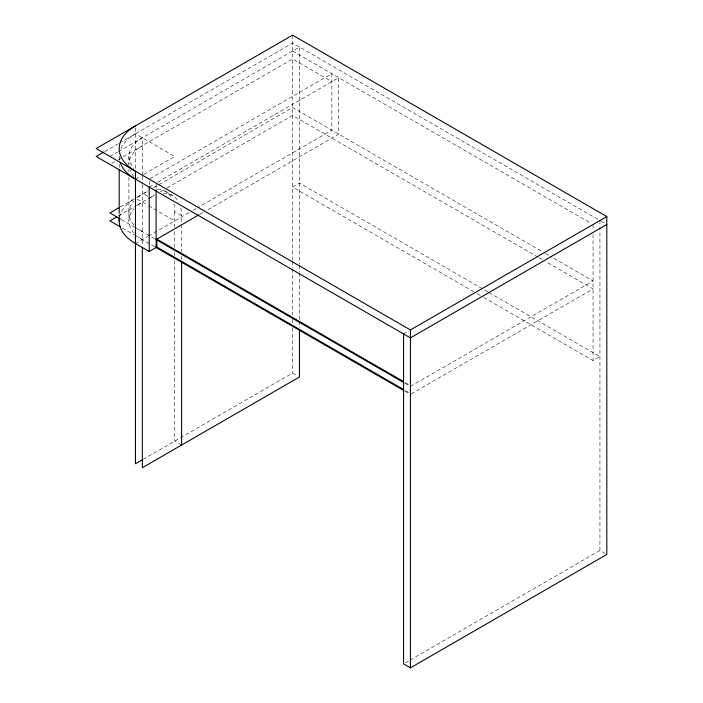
<?xml version="1.0" encoding="UTF-8"?>
<svg xmlns="http://www.w3.org/2000/svg" width="703" height="703" viewBox="0 0 703 703"><rect width="100%" height="100%" fill="white"/><g stroke="black" fill="none" stroke-linecap="round" stroke-linejoin="round"><path stroke-width="0.53" stroke-dasharray="3.52 2.64" d="M104.729 151.54L118.956 143.324M119.905 142.779L292.58 43.085L600.169 220.672M109.94 156.47L117.55 152.076M118.499 151.532L299.452 47.057L299.452 264.108M111.839 163.316L114.694 161.664M118.499 159.467L122.304 157.27M123.253 156.725L292.58 58.964L331.86 81.636M135.468 179.151L140.626 176.172M143.887 174.291L174.748 156.47L135.468 133.798A55.546 32.074 0 0 0 120.731 148.983M150.17 178.597L331.86 73.701L331.86 130.169L197.728 207.605M149.212 187.086L153.975 184.344M157.78 182.147L338.732 77.673L338.732 134.141L206.506 210.478M120.398 206.902L136.575 197.561M137.217 197.192L148.043 190.935M153.693 187.675L292.58 107.489L541.714 251.323M118.499 215.935L136.575 205.496M137.524 204.951L154.704 195.03M160.354 191.77L166.11 188.448M167.015 187.921L292.58 115.433L537.909 257.07M135.468 243.554L147.63 236.533M148.561 235.997L189.169 212.552M192.974 210.355L196.778 208.158M199.845 214.318L205.557 211.023M143.043 459.384L292.58 373.047L297.738 376.026M403.548 333.925L408.285 331.183M410.42 386.422L593.06 280.972L550.273 256.27M411.202 393.908L593.06 288.907L545.519 261.463M483.708 297.439L593.06 360.569L599.94 356.606L488.682 292.369M405.438 662.788L409.234 660.592M410.183 660.047L599.94 550.493L605.09 553.472M601.118 221.217L606.812 224.503M292.58 51.02L591.161 223.405M545.519 253.519L549.324 255.716M538.858 257.614L541.714 259.266M487.733 291.824L299.452 183.123L292.58 187.086L476.107 293.046M477.056 293.59L482.759 296.886M165.539 191.462L172.42 195.434M147.621 196.146L143.324 193.668A44.438 25.66 -60 0 1 147.015 191.787M173.878 203.835A44.438 25.66 -60 0 1 174.748 211.805L181.62 215.777L181.62 223.457M137.19 199.195L147.63 205.223M148.561 205.759L174.748 220.874M405.508 382.678L409.304 384.875M121.347 219.529L134.66 227.218M135.609 227.763L154.625 238.739M404.708 383.126L409.471 385.877M405.508 390.622L409.304 392.81M122.296 228.018L134.66 235.154M135.609 235.698L156.092 247.526M404.708 391.061L409.471 393.812M181.62 445.043L174.748 441.08L174.748 260.075M599.94 220.54L599.94 550.493M593.06 224.503L593.06 229.995M593.06 234.38L593.06 360.569M299.452 265.198L299.452 271.78M299.452 272.878L299.452 320.014M299.452 321.104L299.452 327.686M292.58 35.15L292.58 260.136M292.58 261.235L292.58 267.808M292.58 268.906L292.58 314.944M292.58 319.329L292.58 323.714M292.58 328.099L292.58 373.047M181.62 224.556L181.62 251.973M181.62 256.367L181.62 259.653M174.748 211.805L174.748 227.166M174.748 231.551L174.748 248.01M174.748 252.395L174.748 255.69M156.092 184.204L156.092 188.58M149.212 181.137L149.212 184.581M142.34 175.038L142.34 137.762A45.827 26.459 0 0 0 133.913 168.483M142.34 176.128L142.34 183.615M142.34 184.704L142.34 246.287M135.468 127.841L135.468 169.968M128.921 156.47L128.921 164.414A45.827 26.459 0 0 1 142.34 145.706M128.921 169.572L128.921 171.752M128.921 177.218L128.921 220.874M119.202 159.748L119.202 156.47A55.546 32.074 0 0 0 119.58 160.24M119.202 164.115L119.202 167.393M119.202 214.327L119.202 216.515M119.58 217.104A55.546 32.074 0 0 1 133.957 199.107M142.34 239.582A45.827 26.459 0 0 1 137.674 236.428M133.913 232.886A45.827 26.459 0 0 1 133.913 208.87M137.674 205.329A45.827 26.459 0 0 1 142.34 202.165M163.351 193.369A44.438 25.66 -60 0 1 178.738 202.253M180.75 207.807A44.438 25.66 -60 0 1 181.62 215.777M150.196 197.631A44.438 25.66 -60 0 1 153.887 195.75M157.586 189.379A44.438 25.66 -60 0 1 171.857 198.281M142.34 231.647A45.827 26.459 0 0 1 137.674 228.493M133.913 224.951A45.827 26.459 0 0 1 133.913 200.926M137.674 197.385A45.827 26.459 0 0 1 142.34 194.23M133.913 176.427A45.827 26.459 0 0 1 129.8 169.572"/><path stroke-width="1.05" d="M103.78 152.094L96.188 156.47L410.42 337.888L606.812 224.503M119.448 207.447L109.94 212.939L120.398 218.976M116.593 217.034L109.94 220.874L120.398 226.92M156.092 239.582L198.896 214.872M119.369 218.361A55.546 32.074 0 0 0 135.468 243.554L149.212 251.489L156.874 247.069L403.61 389.524M142.094 459.929L135.468 463.752L135.468 171.216A55.546 32.074 0 0 1 135.468 125.863M606.812 216.568L292.58 35.15L96.188 148.535L410.42 329.953L606.812 216.568L606.812 554.465L410.42 667.85L403.548 663.878L403.548 333.925M403.61 381.588L156.874 239.134L156.874 247.069M155.583 239.292L403.759 382.581M155.583 247.228L403.759 390.517M410.42 329.953L410.42 667.85M299.452 329.874L299.452 377.01L142.34 467.723L142.34 247.386M181.62 261.85L181.62 445.043M156.092 189.634L156.092 247.526M149.212 187.086L149.212 251.489M119.202 169.572L119.202 213.237M119.202 217.605L119.202 220.874M135.468 179.151A55.546 32.074 0 0 1 120.266 162.727"/></g></svg>
